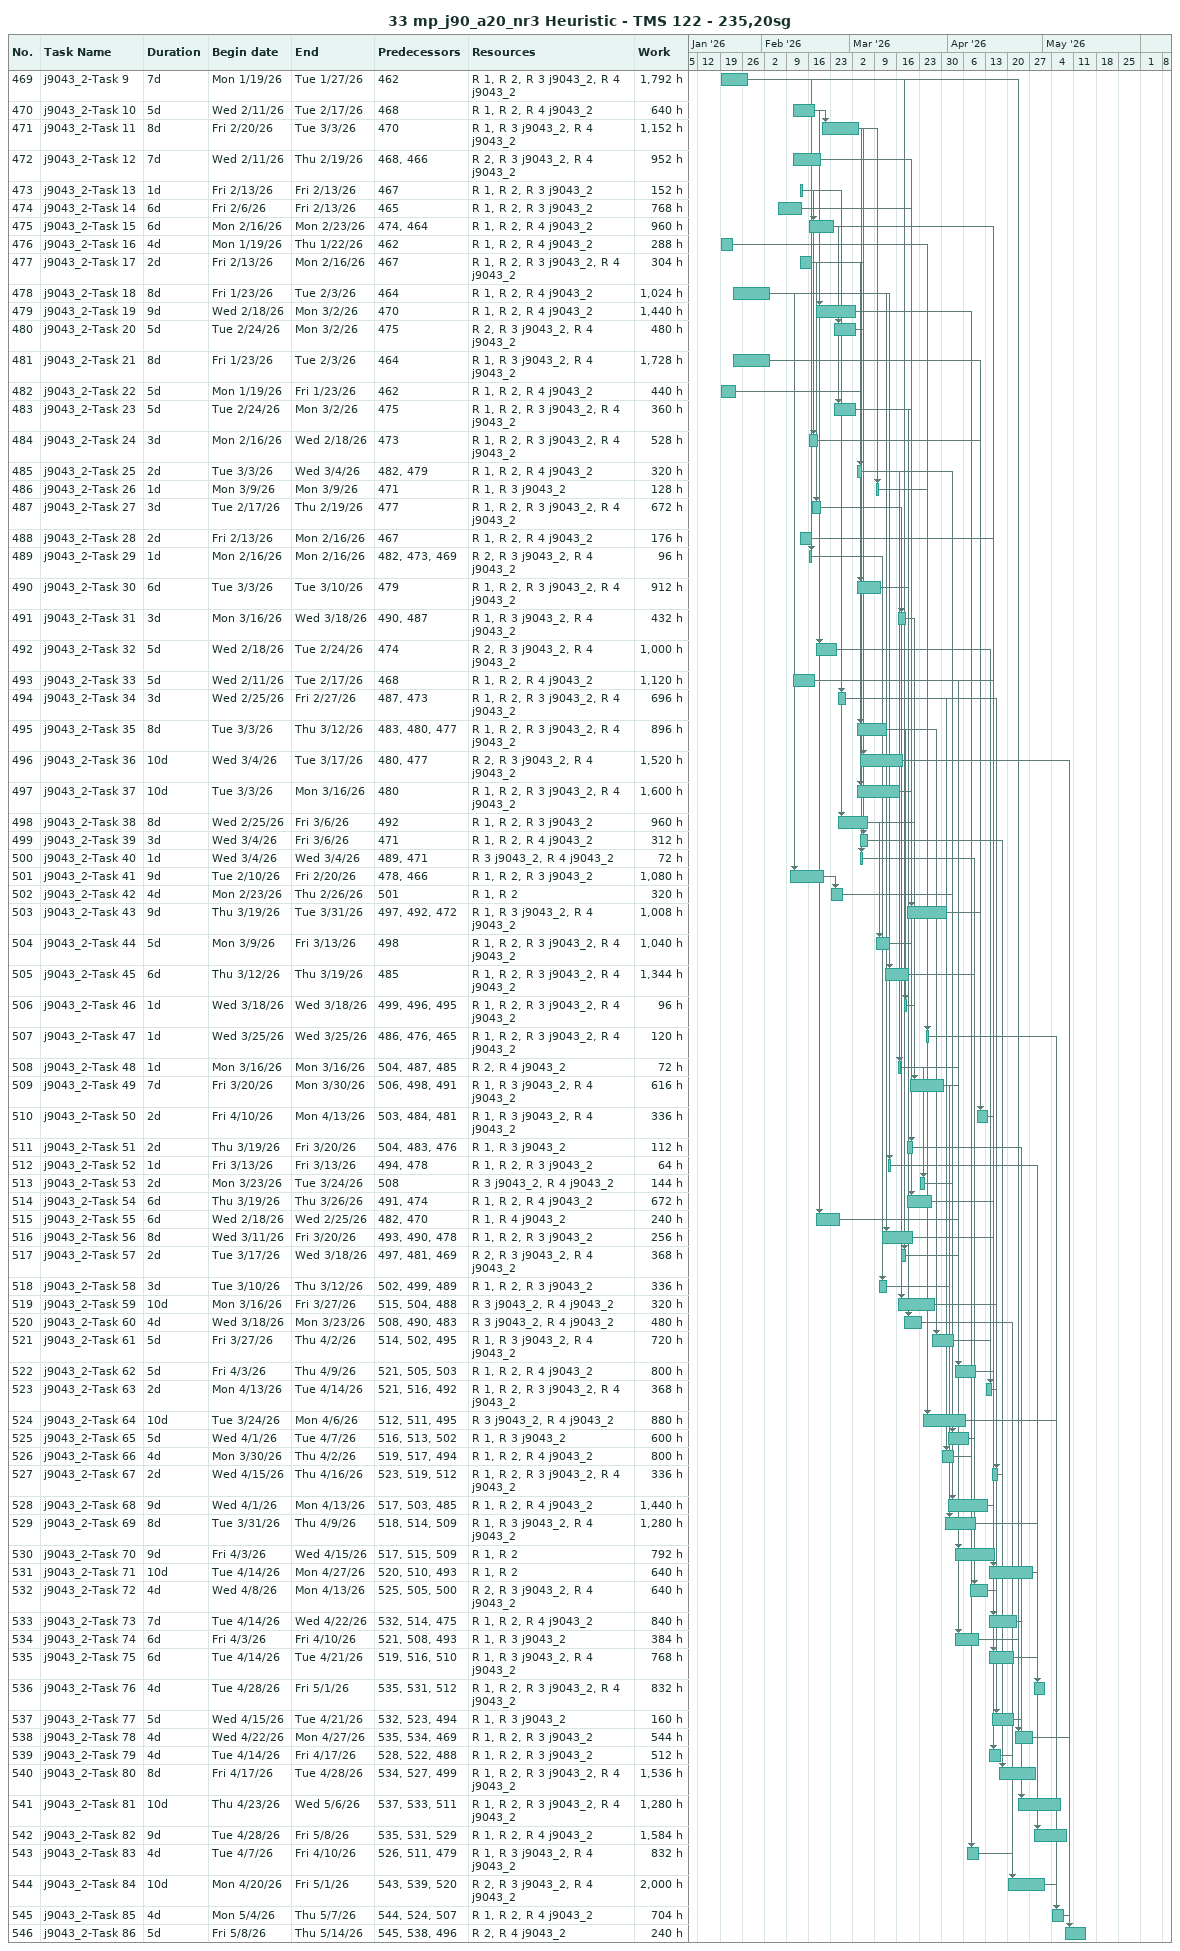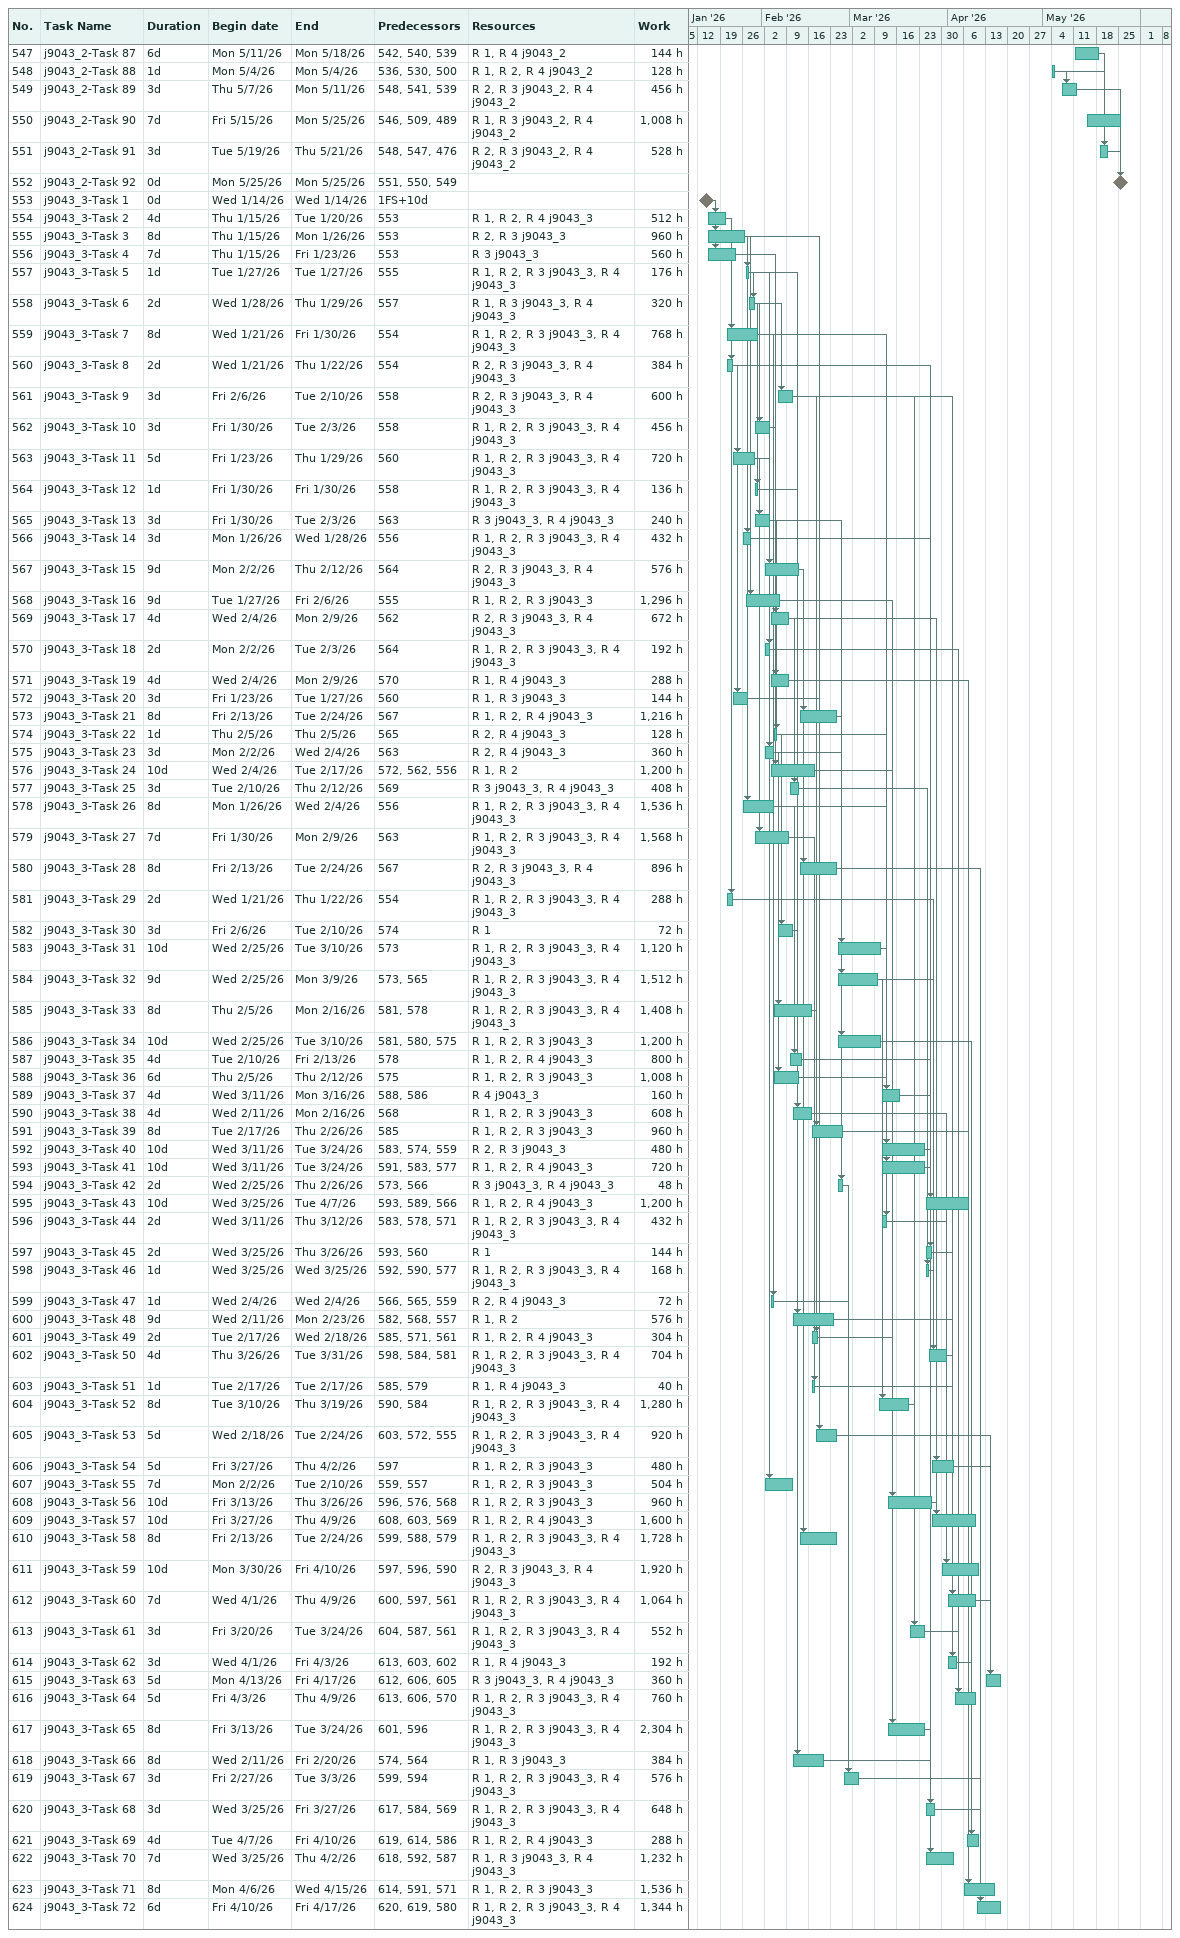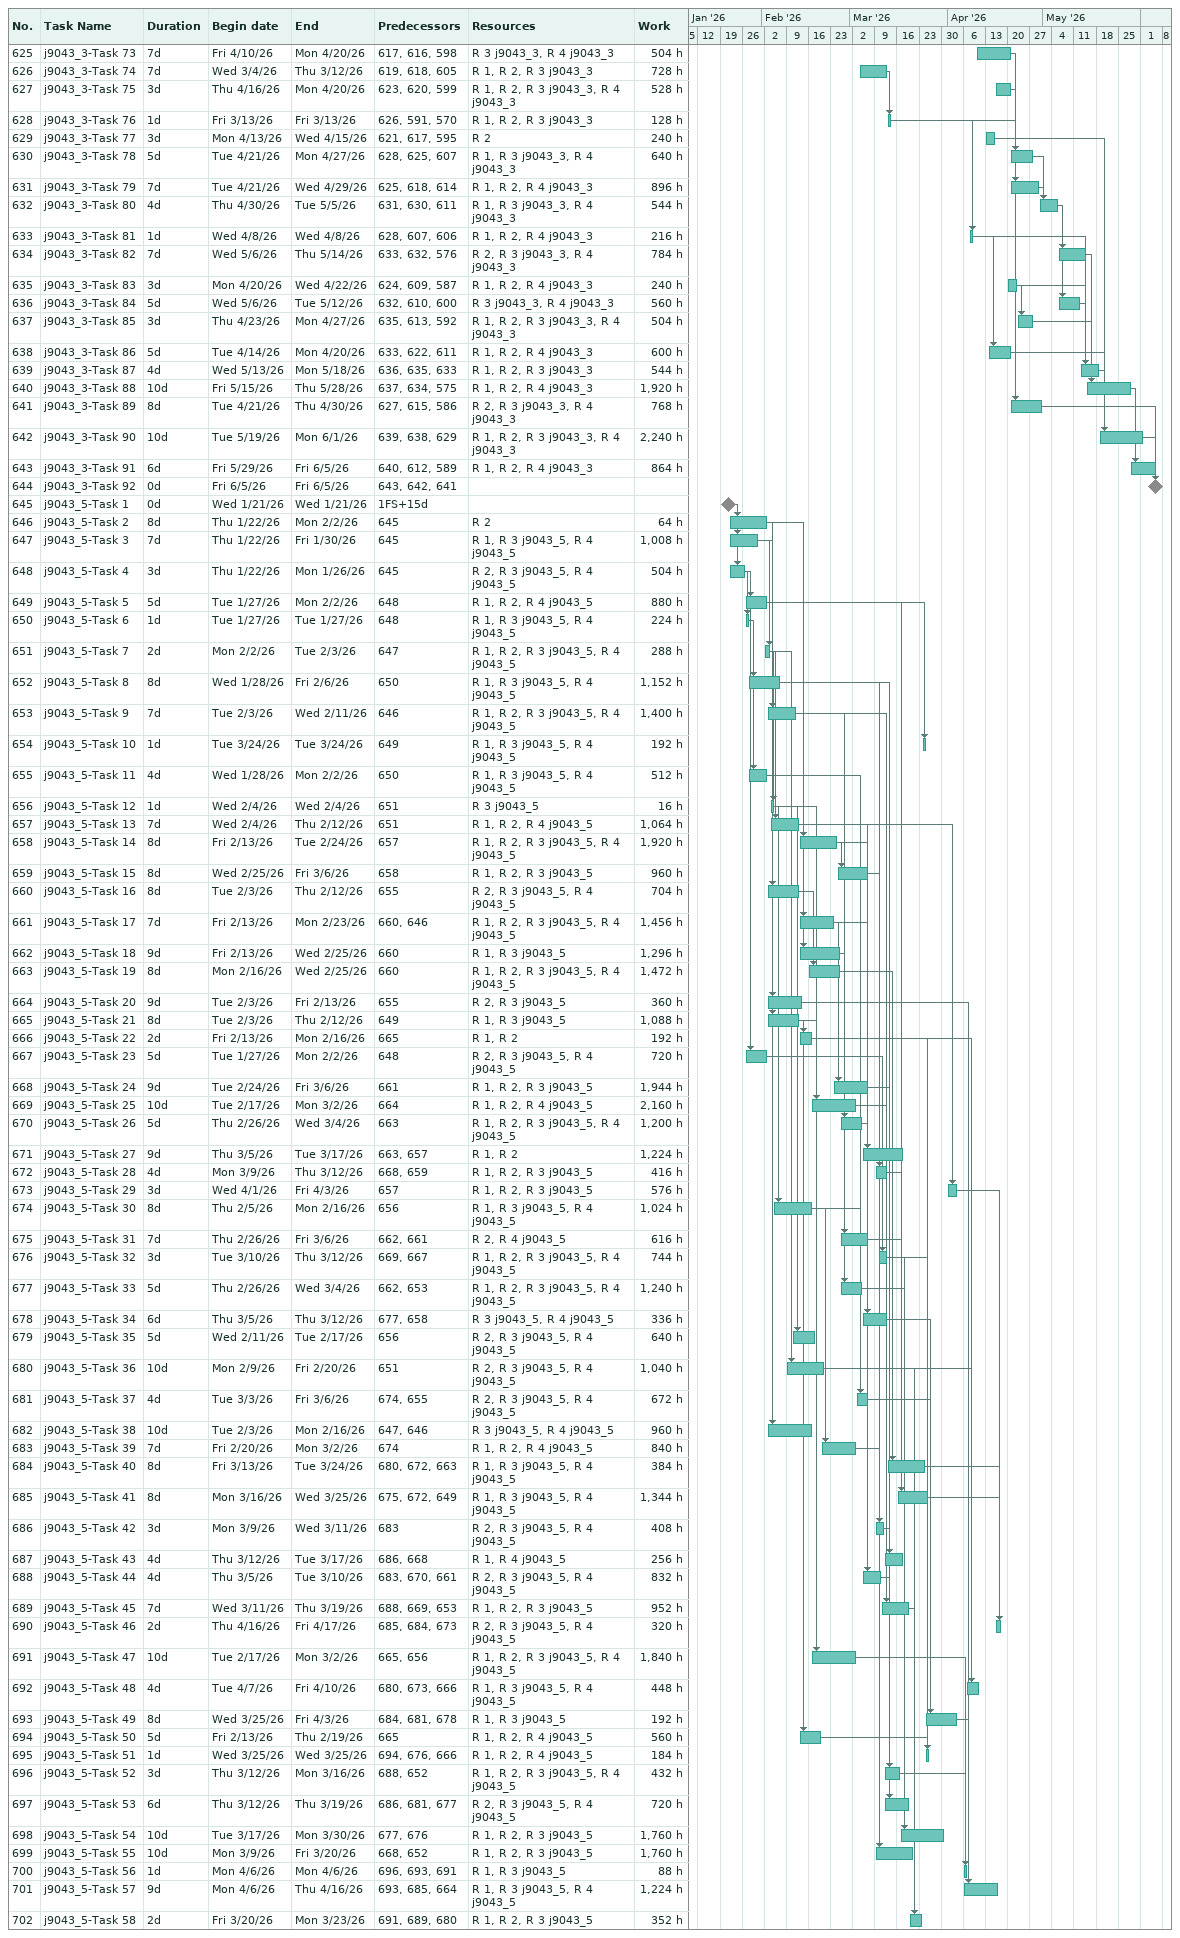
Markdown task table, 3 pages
33 mp_j90_a20_nr3 Heuristic - TMS 122 - 235,20sg

| ID | Task | Duration | Start | Finish | Predecessors | Resources | Work (h) |
|---|---|---|---|---|---|---|---|
| 469 | j9043_2-Task 9 | 7d | 2026-01-19 | 2026-01-27 | 462 | R 1, R 2, R 3 j9043_2, R 4 j9043_2 | 1792 |
| 470 | j9043_2-Task 10 | 5d | 2026-02-11 | 2026-02-17 | 468 | R 1, R 2, R 4 j9043_2 | 640 |
| 471 | j9043_2-Task 11 | 8d | 2026-02-20 | 2026-03-03 | 470 | R 1, R 3 j9043_2, R 4 j9043_2 | 1152 |
| 472 | j9043_2-Task 12 | 7d | 2026-02-11 | 2026-02-19 | 468, 466 | R 2, R 3 j9043_2, R 4 j9043_2 | 952 |
| 473 | j9043_2-Task 13 | 1d | 2026-02-13 | 2026-02-13 | 467 | R 1, R 2, R 3 j9043_2 | 152 |
| 474 | j9043_2-Task 14 | 6d | 2026-02-06 | 2026-02-13 | 465 | R 1, R 2, R 3 j9043_2 | 768 |
| 475 | j9043_2-Task 15 | 6d | 2026-02-16 | 2026-02-23 | 474, 464 | R 1, R 2, R 4 j9043_2 | 960 |
| 476 | j9043_2-Task 16 | 4d | 2026-01-19 | 2026-01-22 | 462 | R 1, R 2, R 4 j9043_2 | 288 |
| 477 | j9043_2-Task 17 | 2d | 2026-02-13 | 2026-02-16 | 467 | R 1, R 2, R 3 j9043_2, R 4 j9043_2 | 304 |
| 478 | j9043_2-Task 18 | 8d | 2026-01-23 | 2026-02-03 | 464 | R 1, R 2, R 4 j9043_2 | 1024 |
| 479 | j9043_2-Task 19 | 9d | 2026-02-18 | 2026-03-02 | 470 | R 1, R 2, R 4 j9043_2 | 1440 |
| 480 | j9043_2-Task 20 | 5d | 2026-02-24 | 2026-03-02 | 475 | R 2, R 3 j9043_2, R 4 j9043_2 | 480 |
| 481 | j9043_2-Task 21 | 8d | 2026-01-23 | 2026-02-03 | 464 | R 1, R 3 j9043_2, R 4 j9043_2 | 1728 |
| 482 | j9043_2-Task 22 | 5d | 2026-01-19 | 2026-01-23 | 462 | R 1, R 2, R 4 j9043_2 | 440 |
| 483 | j9043_2-Task 23 | 5d | 2026-02-24 | 2026-03-02 | 475 | R 1, R 2, R 3 j9043_2, R 4 j9043_2 | 360 |
| 484 | j9043_2-Task 24 | 3d | 2026-02-16 | 2026-02-18 | 473 | R 1, R 2, R 3 j9043_2, R 4 j9043_2 | 528 |
| 485 | j9043_2-Task 25 | 2d | 2026-03-03 | 2026-03-04 | 482, 479 | R 1, R 2, R 4 j9043_2 | 320 |
| 486 | j9043_2-Task 26 | 1d | 2026-03-09 | 2026-03-09 | 471 | R 1, R 3 j9043_2 | 128 |
| 487 | j9043_2-Task 27 | 3d | 2026-02-17 | 2026-02-19 | 477 | R 1, R 2, R 3 j9043_2, R 4 j9043_2 | 672 |
| 488 | j9043_2-Task 28 | 2d | 2026-02-13 | 2026-02-16 | 467 | R 1, R 2, R 4 j9043_2 | 176 |
| 489 | j9043_2-Task 29 | 1d | 2026-02-16 | 2026-02-16 | 482, 473, 469 | R 2, R 3 j9043_2, R 4 j9043_2 | 96 |
| 490 | j9043_2-Task 30 | 6d | 2026-03-03 | 2026-03-10 | 479 | R 1, R 2, R 3 j9043_2, R 4 j9043_2 | 912 |
| 491 | j9043_2-Task 31 | 3d | 2026-03-16 | 2026-03-18 | 490, 487 | R 1, R 3 j9043_2, R 4 j9043_2 | 432 |
| 492 | j9043_2-Task 32 | 5d | 2026-02-18 | 2026-02-24 | 474 | R 2, R 3 j9043_2, R 4 j9043_2 | 1000 |
| 493 | j9043_2-Task 33 | 5d | 2026-02-11 | 2026-02-17 | 468 | R 1, R 2, R 4 j9043_2 | 1120 |
| 494 | j9043_2-Task 34 | 3d | 2026-02-25 | 2026-02-27 | 487, 473 | R 1, R 2, R 3 j9043_2, R 4 j9043_2 | 696 |
| 495 | j9043_2-Task 35 | 8d | 2026-03-03 | 2026-03-12 | 483, 480, 477 | R 1, R 2, R 3 j9043_2, R 4 j9043_2 | 896 |
| 496 | j9043_2-Task 36 | 10d | 2026-03-04 | 2026-03-17 | 480, 477 | R 2, R 3 j9043_2, R 4 j9043_2 | 1520 |
| 497 | j9043_2-Task 37 | 10d | 2026-03-03 | 2026-03-16 | 480 | R 1, R 2, R 3 j9043_2, R 4 j9043_2 | 1600 |
| 498 | j9043_2-Task 38 | 8d | 2026-02-25 | 2026-03-06 | 492 | R 1, R 2, R 3 j9043_2 | 960 |
| 499 | j9043_2-Task 39 | 3d | 2026-03-04 | 2026-03-06 | 471 | R 1, R 2, R 4 j9043_2 | 312 |
| 500 | j9043_2-Task 40 | 1d | 2026-03-04 | 2026-03-04 | 489, 471 | R 3 j9043_2, R 4 j9043_2 | 72 |
| 501 | j9043_2-Task 41 | 9d | 2026-02-10 | 2026-02-20 | 478, 466 | R 1, R 2, R 3 j9043_2 | 1080 |
| 502 | j9043_2-Task 42 | 4d | 2026-02-23 | 2026-02-26 | 501 | R 1, R 2 | 320 |
| 503 | j9043_2-Task 43 | 9d | 2026-03-19 | 2026-03-31 | 497, 492, 472 | R 1, R 3 j9043_2, R 4 j9043_2 | 1008 |
| 504 | j9043_2-Task 44 | 5d | 2026-03-09 | 2026-03-13 | 498 | R 1, R 2, R 3 j9043_2, R 4 j9043_2 | 1040 |
| 505 | j9043_2-Task 45 | 6d | 2026-03-12 | 2026-03-19 | 485 | R 1, R 2, R 3 j9043_2, R 4 j9043_2 | 1344 |
| 506 | j9043_2-Task 46 | 1d | 2026-03-18 | 2026-03-18 | 499, 496, 495 | R 1, R 2, R 3 j9043_2, R 4 j9043_2 | 96 |
| 507 | j9043_2-Task 47 | 1d | 2026-03-25 | 2026-03-25 | 486, 476, 465 | R 1, R 2, R 3 j9043_2, R 4 j9043_2 | 120 |
| 508 | j9043_2-Task 48 | 1d | 2026-03-16 | 2026-03-16 | 504, 487, 485 | R 2, R 4 j9043_2 | 72 |
| 509 | j9043_2-Task 49 | 7d | 2026-03-20 | 2026-03-30 | 506, 498, 491 | R 1, R 3 j9043_2, R 4 j9043_2 | 616 |
| 510 | j9043_2-Task 50 | 2d | 2026-04-10 | 2026-04-13 | 503, 484, 481 | R 1, R 3 j9043_2, R 4 j9043_2 | 336 |
| 511 | j9043_2-Task 51 | 2d | 2026-03-19 | 2026-03-20 | 504, 483, 476 | R 1, R 3 j9043_2 | 112 |
| 512 | j9043_2-Task 52 | 1d | 2026-03-13 | 2026-03-13 | 494, 478 | R 1, R 2, R 3 j9043_2 | 64 |
| 513 | j9043_2-Task 53 | 2d | 2026-03-23 | 2026-03-24 | 508 | R 3 j9043_2, R 4 j9043_2 | 144 |
| 514 | j9043_2-Task 54 | 6d | 2026-03-19 | 2026-03-26 | 491, 474 | R 1, R 2, R 4 j9043_2 | 672 |
| 515 | j9043_2-Task 55 | 6d | 2026-02-18 | 2026-02-25 | 482, 470 | R 1, R 4 j9043_2 | 240 |
| 516 | j9043_2-Task 56 | 8d | 2026-03-11 | 2026-03-20 | 493, 490, 478 | R 1, R 2, R 3 j9043_2 | 256 |
| 517 | j9043_2-Task 57 | 2d | 2026-03-17 | 2026-03-18 | 497, 481, 469 | R 2, R 3 j9043_2, R 4 j9043_2 | 368 |
| 518 | j9043_2-Task 58 | 3d | 2026-03-10 | 2026-03-12 | 502, 499, 489 | R 1, R 2, R 3 j9043_2 | 336 |
| 519 | j9043_2-Task 59 | 10d | 2026-03-16 | 2026-03-27 | 515, 504, 488 | R 3 j9043_2, R 4 j9043_2 | 320 |
| 520 | j9043_2-Task 60 | 4d | 2026-03-18 | 2026-03-23 | 508, 490, 483 | R 3 j9043_2, R 4 j9043_2 | 480 |
| 521 | j9043_2-Task 61 | 5d | 2026-03-27 | 2026-04-02 | 514, 502, 495 | R 1, R 3 j9043_2, R 4 j9043_2 | 720 |
| 522 | j9043_2-Task 62 | 5d | 2026-04-03 | 2026-04-09 | 521, 505, 503 | R 1, R 2, R 4 j9043_2 | 800 |
| 523 | j9043_2-Task 63 | 2d | 2026-04-13 | 2026-04-14 | 521, 516, 492 | R 1, R 2, R 3 j9043_2, R 4 j9043_2 | 368 |
| 524 | j9043_2-Task 64 | 10d | 2026-03-24 | 2026-04-06 | 512, 511, 495 | R 3 j9043_2, R 4 j9043_2 | 880 |
| 525 | j9043_2-Task 65 | 5d | 2026-04-01 | 2026-04-07 | 516, 513, 502 | R 1, R 3 j9043_2 | 600 |
| 526 | j9043_2-Task 66 | 4d | 2026-03-30 | 2026-04-02 | 519, 517, 494 | R 1, R 2, R 4 j9043_2 | 800 |
| 527 | j9043_2-Task 67 | 2d | 2026-04-15 | 2026-04-16 | 523, 519, 512 | R 1, R 2, R 3 j9043_2, R 4 j9043_2 | 336 |
| 528 | j9043_2-Task 68 | 9d | 2026-04-01 | 2026-04-13 | 517, 503, 485 | R 1, R 2, R 4 j9043_2 | 1440 |
| 529 | j9043_2-Task 69 | 8d | 2026-03-31 | 2026-04-09 | 518, 514, 509 | R 1, R 3 j9043_2, R 4 j9043_2 | 1280 |
| 530 | j9043_2-Task 70 | 9d | 2026-04-03 | 2026-04-15 | 517, 515, 509 | R 1, R 2 | 792 |
| 531 | j9043_2-Task 71 | 10d | 2026-04-14 | 2026-04-27 | 520, 510, 493 | R 1, R 2 | 640 |
| 532 | j9043_2-Task 72 | 4d | 2026-04-08 | 2026-04-13 | 525, 505, 500 | R 2, R 3 j9043_2, R 4 j9043_2 | 640 |
| 533 | j9043_2-Task 73 | 7d | 2026-04-14 | 2026-04-22 | 532, 514, 475 | R 1, R 2, R 4 j9043_2 | 840 |
| 534 | j9043_2-Task 74 | 6d | 2026-04-03 | 2026-04-10 | 521, 508, 493 | R 1, R 3 j9043_2 | 384 |
| 535 | j9043_2-Task 75 | 6d | 2026-04-14 | 2026-04-21 | 519, 516, 510 | R 1, R 3 j9043_2, R 4 j9043_2 | 768 |
| 536 | j9043_2-Task 76 | 4d | 2026-04-28 | 2026-05-01 | 535, 531, 512 | R 1, R 2, R 3 j9043_2, R 4 j9043_2 | 832 |
| 537 | j9043_2-Task 77 | 5d | 2026-04-15 | 2026-04-21 | 532, 523, 494 | R 1, R 3 j9043_2 | 160 |
| 538 | j9043_2-Task 78 | 4d | 2026-04-22 | 2026-04-27 | 535, 534, 469 | R 1, R 2, R 3 j9043_2 | 544 |
| 539 | j9043_2-Task 79 | 4d | 2026-04-14 | 2026-04-17 | 528, 522, 488 | R 1, R 2, R 3 j9043_2 | 512 |
| 540 | j9043_2-Task 80 | 8d | 2026-04-17 | 2026-04-28 | 534, 527, 499 | R 1, R 2, R 3 j9043_2, R 4 j9043_2 | 1536 |
| 541 | j9043_2-Task 81 | 10d | 2026-04-23 | 2026-05-06 | 537, 533, 511 | R 1, R 2, R 3 j9043_2, R 4 j9043_2 | 1280 |
| 542 | j9043_2-Task 82 | 9d | 2026-04-28 | 2026-05-08 | 535, 531, 529 | R 1, R 2, R 4 j9043_2 | 1584 |
| 543 | j9043_2-Task 83 | 4d | 2026-04-07 | 2026-04-10 | 526, 511, 479 | R 1, R 3 j9043_2, R 4 j9043_2 | 832 |
| 544 | j9043_2-Task 84 | 10d | 2026-04-20 | 2026-05-01 | 543, 539, 520 | R 2, R 3 j9043_2, R 4 j9043_2 | 2000 |
| 545 | j9043_2-Task 85 | 4d | 2026-05-04 | 2026-05-07 | 544, 524, 507 | R 1, R 2, R 4 j9043_2 | 704 |
| 546 | j9043_2-Task 86 | 5d | 2026-05-08 | 2026-05-14 | 545, 538, 496 | R 2, R 4 j9043_2 | 240 |
| 547 | j9043_2-Task 87 | 6d | 2026-05-11 | 2026-05-18 | 542, 540, 539 | R 1, R 4 j9043_2 | 144 |
| 548 | j9043_2-Task 88 | 1d | 2026-05-04 | 2026-05-04 | 536, 530, 500 | R 1, R 2, R 4 j9043_2 | 128 |
| 549 | j9043_2-Task 89 | 3d | 2026-05-07 | 2026-05-11 | 548, 541, 539 | R 2, R 3 j9043_2, R 4 j9043_2 | 456 |
| 550 | j9043_2-Task 90 | 7d | 2026-05-15 | 2026-05-25 | 546, 509, 489 | R 1, R 3 j9043_2, R 4 j9043_2 | 1008 |
| 551 | j9043_2-Task 91 | 3d | 2026-05-19 | 2026-05-21 | 548, 547, 476 | R 2, R 3 j9043_2, R 4 j9043_2 | 528 |
| 552 | j9043_2-Task 92 | 0d | 2026-05-25 | 2026-05-25 | 551, 550, 549 |  |  |
| 553 | j9043_3-Task 1 | 0d | 2026-01-14 | 2026-01-14 | 1FS+10d |  |  |
| 554 | j9043_3-Task 2 | 4d | 2026-01-15 | 2026-01-20 | 553 | R 1, R 2, R 4 j9043_3 | 512 |
| 555 | j9043_3-Task 3 | 8d | 2026-01-15 | 2026-01-26 | 553 | R 2, R 3 j9043_3 | 960 |
| 556 | j9043_3-Task 4 | 7d | 2026-01-15 | 2026-01-23 | 553 | R 3 j9043_3 | 560 |
| 557 | j9043_3-Task 5 | 1d | 2026-01-27 | 2026-01-27 | 555 | R 1, R 2, R 3 j9043_3, R 4 j9043_3 | 176 |
| 558 | j9043_3-Task 6 | 2d | 2026-01-28 | 2026-01-29 | 557 | R 1, R 3 j9043_3, R 4 j9043_3 | 320 |
| 559 | j9043_3-Task 7 | 8d | 2026-01-21 | 2026-01-30 | 554 | R 1, R 2, R 3 j9043_3, R 4 j9043_3 | 768 |
| 560 | j9043_3-Task 8 | 2d | 2026-01-21 | 2026-01-22 | 554 | R 2, R 3 j9043_3, R 4 j9043_3 | 384 |
| 561 | j9043_3-Task 9 | 3d | 2026-02-06 | 2026-02-10 | 558 | R 2, R 3 j9043_3, R 4 j9043_3 | 600 |
| 562 | j9043_3-Task 10 | 3d | 2026-01-30 | 2026-02-03 | 558 | R 1, R 2, R 3 j9043_3, R 4 j9043_3 | 456 |
| 563 | j9043_3-Task 11 | 5d | 2026-01-23 | 2026-01-29 | 560 | R 1, R 2, R 3 j9043_3, R 4 j9043_3 | 720 |
| 564 | j9043_3-Task 12 | 1d | 2026-01-30 | 2026-01-30 | 558 | R 1, R 2, R 3 j9043_3, R 4 j9043_3 | 136 |
| 565 | j9043_3-Task 13 | 3d | 2026-01-30 | 2026-02-03 | 563 | R 3 j9043_3, R 4 j9043_3 | 240 |
| 566 | j9043_3-Task 14 | 3d | 2026-01-26 | 2026-01-28 | 556 | R 1, R 2, R 3 j9043_3, R 4 j9043_3 | 432 |
| 567 | j9043_3-Task 15 | 9d | 2026-02-02 | 2026-02-12 | 564 | R 2, R 3 j9043_3, R 4 j9043_3 | 576 |
| 568 | j9043_3-Task 16 | 9d | 2026-01-27 | 2026-02-06 | 555 | R 1, R 2, R 3 j9043_3 | 1296 |
| 569 | j9043_3-Task 17 | 4d | 2026-02-04 | 2026-02-09 | 562 | R 2, R 3 j9043_3, R 4 j9043_3 | 672 |
| 570 | j9043_3-Task 18 | 2d | 2026-02-02 | 2026-02-03 | 564 | R 1, R 2, R 3 j9043_3, R 4 j9043_3 | 192 |
| 571 | j9043_3-Task 19 | 4d | 2026-02-04 | 2026-02-09 | 570 | R 1, R 4 j9043_3 | 288 |
| 572 | j9043_3-Task 20 | 3d | 2026-01-23 | 2026-01-27 | 560 | R 1, R 3 j9043_3 | 144 |
| 573 | j9043_3-Task 21 | 8d | 2026-02-13 | 2026-02-24 | 567 | R 1, R 2, R 4 j9043_3 | 1216 |
| 574 | j9043_3-Task 22 | 1d | 2026-02-05 | 2026-02-05 | 565 | R 2, R 4 j9043_3 | 128 |
| 575 | j9043_3-Task 23 | 3d | 2026-02-02 | 2026-02-04 | 563 | R 2, R 4 j9043_3 | 360 |
| 576 | j9043_3-Task 24 | 10d | 2026-02-04 | 2026-02-17 | 572, 562, 556 | R 1, R 2 | 1200 |
| 577 | j9043_3-Task 25 | 3d | 2026-02-10 | 2026-02-12 | 569 | R 3 j9043_3, R 4 j9043_3 | 408 |
| 578 | j9043_3-Task 26 | 8d | 2026-01-26 | 2026-02-04 | 556 | R 1, R 2, R 3 j9043_3, R 4 j9043_3 | 1536 |
| 579 | j9043_3-Task 27 | 7d | 2026-01-30 | 2026-02-09 | 563 | R 1, R 2, R 3 j9043_3, R 4 j9043_3 | 1568 |
| 580 | j9043_3-Task 28 | 8d | 2026-02-13 | 2026-02-24 | 567 | R 2, R 3 j9043_3, R 4 j9043_3 | 896 |
| 581 | j9043_3-Task 29 | 2d | 2026-01-21 | 2026-01-22 | 554 | R 1, R 2, R 3 j9043_3, R 4 j9043_3 | 288 |
| 582 | j9043_3-Task 30 | 3d | 2026-02-06 | 2026-02-10 | 574 | R 1 | 72 |
| 583 | j9043_3-Task 31 | 10d | 2026-02-25 | 2026-03-10 | 573 | R 1, R 2, R 3 j9043_3, R 4 j9043_3 | 1120 |
| 584 | j9043_3-Task 32 | 9d | 2026-02-25 | 2026-03-09 | 573, 565 | R 1, R 2, R 3 j9043_3, R 4 j9043_3 | 1512 |
| 585 | j9043_3-Task 33 | 8d | 2026-02-05 | 2026-02-16 | 581, 578 | R 1, R 2, R 3 j9043_3, R 4 j9043_3 | 1408 |
| 586 | j9043_3-Task 34 | 10d | 2026-02-25 | 2026-03-10 | 581, 580, 575 | R 1, R 2, R 3 j9043_3 | 1200 |
| 587 | j9043_3-Task 35 | 4d | 2026-02-10 | 2026-02-13 | 578 | R 1, R 2, R 4 j9043_3 | 800 |
| 588 | j9043_3-Task 36 | 6d | 2026-02-05 | 2026-02-12 | 575 | R 1, R 2, R 3 j9043_3 | 1008 |
| 589 | j9043_3-Task 37 | 4d | 2026-03-11 | 2026-03-16 | 588, 586 | R 4 j9043_3 | 160 |
| 590 | j9043_3-Task 38 | 4d | 2026-02-11 | 2026-02-16 | 568 | R 1, R 2, R 3 j9043_3 | 608 |
| 591 | j9043_3-Task 39 | 8d | 2026-02-17 | 2026-02-26 | 585 | R 1, R 2, R 3 j9043_3 | 960 |
| 592 | j9043_3-Task 40 | 10d | 2026-03-11 | 2026-03-24 | 583, 574, 559 | R 2, R 3 j9043_3 | 480 |
| 593 | j9043_3-Task 41 | 10d | 2026-03-11 | 2026-03-24 | 591, 583, 577 | R 1, R 2, R 4 j9043_3 | 720 |
| 594 | j9043_3-Task 42 | 2d | 2026-02-25 | 2026-02-26 | 573, 566 | R 3 j9043_3, R 4 j9043_3 | 48 |
| 595 | j9043_3-Task 43 | 10d | 2026-03-25 | 2026-04-07 | 593, 589, 566 | R 1, R 2, R 4 j9043_3 | 1200 |
| 596 | j9043_3-Task 44 | 2d | 2026-03-11 | 2026-03-12 | 583, 578, 571 | R 1, R 2, R 3 j9043_3, R 4 j9043_3 | 432 |
| 597 | j9043_3-Task 45 | 2d | 2026-03-25 | 2026-03-26 | 593, 560 | R 1 | 144 |
| 598 | j9043_3-Task 46 | 1d | 2026-03-25 | 2026-03-25 | 592, 590, 577 | R 1, R 2, R 3 j9043_3, R 4 j9043_3 | 168 |
| 599 | j9043_3-Task 47 | 1d | 2026-02-04 | 2026-02-04 | 566, 565, 559 | R 2, R 4 j9043_3 | 72 |
| 600 | j9043_3-Task 48 | 9d | 2026-02-11 | 2026-02-23 | 582, 568, 557 | R 1, R 2 | 576 |
| 601 | j9043_3-Task 49 | 2d | 2026-02-17 | 2026-02-18 | 585, 571, 561 | R 1, R 2, R 4 j9043_3 | 304 |
| 602 | j9043_3-Task 50 | 4d | 2026-03-26 | 2026-03-31 | 598, 584, 581 | R 1, R 2, R 3 j9043_3, R 4 j9043_3 | 704 |
| 603 | j9043_3-Task 51 | 1d | 2026-02-17 | 2026-02-17 | 585, 579 | R 1, R 4 j9043_3 | 40 |
| 604 | j9043_3-Task 52 | 8d | 2026-03-10 | 2026-03-19 | 590, 584 | R 1, R 2, R 3 j9043_3, R 4 j9043_3 | 1280 |
| 605 | j9043_3-Task 53 | 5d | 2026-02-18 | 2026-02-24 | 603, 572, 555 | R 1, R 2, R 3 j9043_3, R 4 j9043_3 | 920 |
| 606 | j9043_3-Task 54 | 5d | 2026-03-27 | 2026-04-02 | 597 | R 1, R 2, R 3 j9043_3 | 480 |
| 607 | j9043_3-Task 55 | 7d | 2026-02-02 | 2026-02-10 | 559, 557 | R 1, R 2, R 3 j9043_3 | 504 |
| 608 | j9043_3-Task 56 | 10d | 2026-03-13 | 2026-03-26 | 596, 576, 568 | R 1, R 2, R 3 j9043_3 | 960 |
| 609 | j9043_3-Task 57 | 10d | 2026-03-27 | 2026-04-09 | 608, 603, 569 | R 1, R 2, R 4 j9043_3 | 1600 |
| 610 | j9043_3-Task 58 | 8d | 2026-02-13 | 2026-02-24 | 599, 588, 579 | R 1, R 2, R 3 j9043_3, R 4 j9043_3 | 1728 |
| 611 | j9043_3-Task 59 | 10d | 2026-03-30 | 2026-04-10 | 597, 596, 590 | R 2, R 3 j9043_3, R 4 j9043_3 | 1920 |
| 612 | j9043_3-Task 60 | 7d | 2026-04-01 | 2026-04-09 | 600, 597, 561 | R 1, R 2, R 3 j9043_3, R 4 j9043_3 | 1064 |
| 613 | j9043_3-Task 61 | 3d | 2026-03-20 | 2026-03-24 | 604, 587, 561 | R 1, R 2, R 3 j9043_3, R 4 j9043_3 | 552 |
| 614 | j9043_3-Task 62 | 3d | 2026-04-01 | 2026-04-03 | 613, 603, 602 | R 1, R 4 j9043_3 | 192 |
| 615 | j9043_3-Task 63 | 5d | 2026-04-13 | 2026-04-17 | 612, 606, 605 | R 3 j9043_3, R 4 j9043_3 | 360 |
| 616 | j9043_3-Task 64 | 5d | 2026-04-03 | 2026-04-09 | 613, 606, 570 | R 1, R 2, R 3 j9043_3, R 4 j9043_3 | 760 |
| 617 | j9043_3-Task 65 | 8d | 2026-03-13 | 2026-03-24 | 601, 596 | R 1, R 2, R 3 j9043_3, R 4 j9043_3 | 2304 |
| 618 | j9043_3-Task 66 | 8d | 2026-02-11 | 2026-02-20 | 574, 564 | R 1, R 3 j9043_3 | 384 |
| 619 | j9043_3-Task 67 | 3d | 2026-02-27 | 2026-03-03 | 599, 594 | R 1, R 2, R 3 j9043_3, R 4 j9043_3 | 576 |
| 620 | j9043_3-Task 68 | 3d | 2026-03-25 | 2026-03-27 | 617, 584, 569 | R 1, R 2, R 3 j9043_3, R 4 j9043_3 | 648 |
| 621 | j9043_3-Task 69 | 4d | 2026-04-07 | 2026-04-10 | 619, 614, 586 | R 1, R 2, R 4 j9043_3 | 288 |
| 622 | j9043_3-Task 70 | 7d | 2026-03-25 | 2026-04-02 | 618, 592, 587 | R 1, R 3 j9043_3, R 4 j9043_3 | 1232 |
| 623 | j9043_3-Task 71 | 8d | 2026-04-06 | 2026-04-15 | 614, 591, 571 | R 1, R 2, R 3 j9043_3 | 1536 |
| 624 | j9043_3-Task 72 | 6d | 2026-04-10 | 2026-04-17 | 620, 619, 580 | R 1, R 2, R 3 j9043_3, R 4 j9043_3 | 1344 |
| 625 | j9043_3-Task 73 | 7d | 2026-04-10 | 2026-04-20 | 617, 616, 598 | R 3 j9043_3, R 4 j9043_3 | 504 |
| 626 | j9043_3-Task 74 | 7d | 2026-03-04 | 2026-03-12 | 619, 618, 605 | R 1, R 2, R 3 j9043_3 | 728 |
| 627 | j9043_3-Task 75 | 3d | 2026-04-16 | 2026-04-20 | 623, 620, 599 | R 1, R 2, R 3 j9043_3, R 4 j9043_3 | 528 |
| 628 | j9043_3-Task 76 | 1d | 2026-03-13 | 2026-03-13 | 626, 591, 570 | R 1, R 2, R 3 j9043_3 | 128 |
| 629 | j9043_3-Task 77 | 3d | 2026-04-13 | 2026-04-15 | 621, 617, 595 | R 2 | 240 |
| 630 | j9043_3-Task 78 | 5d | 2026-04-21 | 2026-04-27 | 628, 625, 607 | R 1, R 3 j9043_3, R 4 j9043_3 | 640 |
| 631 | j9043_3-Task 79 | 7d | 2026-04-21 | 2026-04-29 | 625, 618, 614 | R 1, R 2, R 4 j9043_3 | 896 |
| 632 | j9043_3-Task 80 | 4d | 2026-04-30 | 2026-05-05 | 631, 630, 611 | R 1, R 3 j9043_3, R 4 j9043_3 | 544 |
| 633 | j9043_3-Task 81 | 1d | 2026-04-08 | 2026-04-08 | 628, 607, 606 | R 1, R 2, R 4 j9043_3 | 216 |
| 634 | j9043_3-Task 82 | 7d | 2026-05-06 | 2026-05-14 | 633, 632, 576 | R 2, R 3 j9043_3, R 4 j9043_3 | 784 |
| 635 | j9043_3-Task 83 | 3d | 2026-04-20 | 2026-04-22 | 624, 609, 587 | R 1, R 2, R 4 j9043_3 | 240 |
| 636 | j9043_3-Task 84 | 5d | 2026-05-06 | 2026-05-12 | 632, 610, 600 | R 3 j9043_3, R 4 j9043_3 | 560 |
| 637 | j9043_3-Task 85 | 3d | 2026-04-23 | 2026-04-27 | 635, 613, 592 | R 1, R 2, R 3 j9043_3, R 4 j9043_3 | 504 |
| 638 | j9043_3-Task 86 | 5d | 2026-04-14 | 2026-04-20 | 633, 622, 611 | R 1, R 2, R 4 j9043_3 | 600 |
| 639 | j9043_3-Task 87 | 4d | 2026-05-13 | 2026-05-18 | 636, 635, 633 | R 1, R 2, R 3 j9043_3 | 544 |
| 640 | j9043_3-Task 88 | 10d | 2026-05-15 | 2026-05-28 | 637, 634, 575 | R 1, R 2, R 4 j9043_3 | 1920 |
| 641 | j9043_3-Task 89 | 8d | 2026-04-21 | 2026-04-30 | 627, 615, 586 | R 2, R 3 j9043_3, R 4 j9043_3 | 768 |
| 642 | j9043_3-Task 90 | 10d | 2026-05-19 | 2026-06-01 | 639, 638, 629 | R 1, R 2, R 3 j9043_3, R 4 j9043_3 | 2240 |
| 643 | j9043_3-Task 91 | 6d | 2026-05-29 | 2026-06-05 | 640, 612, 589 | R 1, R 2, R 4 j9043_3 | 864 |
| 644 | j9043_3-Task 92 | 0d | 2026-06-05 | 2026-06-05 | 643, 642, 641 |  |  |
| 645 | j9043_5-Task 1 | 0d | 2026-01-21 | 2026-01-21 | 1FS+15d |  |  |
| 646 | j9043_5-Task 2 | 8d | 2026-01-22 | 2026-02-02 | 645 | R 2 | 64 |
| 647 | j9043_5-Task 3 | 7d | 2026-01-22 | 2026-01-30 | 645 | R 1, R 3 j9043_5, R 4 j9043_5 | 1008 |
| 648 | j9043_5-Task 4 | 3d | 2026-01-22 | 2026-01-26 | 645 | R 2, R 3 j9043_5, R 4 j9043_5 | 504 |
| 649 | j9043_5-Task 5 | 5d | 2026-01-27 | 2026-02-02 | 648 | R 1, R 2, R 4 j9043_5 | 880 |
| 650 | j9043_5-Task 6 | 1d | 2026-01-27 | 2026-01-27 | 648 | R 1, R 3 j9043_5, R 4 j9043_5 | 224 |
| 651 | j9043_5-Task 7 | 2d | 2026-02-02 | 2026-02-03 | 647 | R 1, R 2, R 3 j9043_5, R 4 j9043_5 | 288 |
| 652 | j9043_5-Task 8 | 8d | 2026-01-28 | 2026-02-06 | 650 | R 1, R 3 j9043_5, R 4 j9043_5 | 1152 |
| 653 | j9043_5-Task 9 | 7d | 2026-02-03 | 2026-02-11 | 646 | R 1, R 2, R 3 j9043_5, R 4 j9043_5 | 1400 |
| 654 | j9043_5-Task 10 | 1d | 2026-03-24 | 2026-03-24 | 649 | R 1, R 3 j9043_5, R 4 j9043_5 | 192 |
| 655 | j9043_5-Task 11 | 4d | 2026-01-28 | 2026-02-02 | 650 | R 1, R 3 j9043_5, R 4 j9043_5 | 512 |
| 656 | j9043_5-Task 12 | 1d | 2026-02-04 | 2026-02-04 | 651 | R 3 j9043_5 | 16 |
| 657 | j9043_5-Task 13 | 7d | 2026-02-04 | 2026-02-12 | 651 | R 1, R 2, R 4 j9043_5 | 1064 |
| 658 | j9043_5-Task 14 | 8d | 2026-02-13 | 2026-02-24 | 657 | R 1, R 2, R 3 j9043_5, R 4 j9043_5 | 1920 |
| 659 | j9043_5-Task 15 | 8d | 2026-02-25 | 2026-03-06 | 658 | R 1, R 2, R 3 j9043_5 | 960 |
| 660 | j9043_5-Task 16 | 8d | 2026-02-03 | 2026-02-12 | 655 | R 2, R 3 j9043_5, R 4 j9043_5 | 704 |
| 661 | j9043_5-Task 17 | 7d | 2026-02-13 | 2026-02-23 | 660, 646 | R 1, R 2, R 3 j9043_5, R 4 j9043_5 | 1456 |
| 662 | j9043_5-Task 18 | 9d | 2026-02-13 | 2026-02-25 | 660 | R 1, R 3 j9043_5 | 1296 |
| 663 | j9043_5-Task 19 | 8d | 2026-02-16 | 2026-02-25 | 660 | R 1, R 2, R 3 j9043_5, R 4 j9043_5 | 1472 |
| 664 | j9043_5-Task 20 | 9d | 2026-02-03 | 2026-02-13 | 655 | R 2, R 3 j9043_5 | 360 |
| 665 | j9043_5-Task 21 | 8d | 2026-02-03 | 2026-02-12 | 649 | R 1, R 3 j9043_5 | 1088 |
| 666 | j9043_5-Task 22 | 2d | 2026-02-13 | 2026-02-16 | 665 | R 1, R 2 | 192 |
| 667 | j9043_5-Task 23 | 5d | 2026-01-27 | 2026-02-02 | 648 | R 2, R 3 j9043_5, R 4 j9043_5 | 720 |
| 668 | j9043_5-Task 24 | 9d | 2026-02-24 | 2026-03-06 | 661 | R 1, R 2, R 3 j9043_5 | 1944 |
| 669 | j9043_5-Task 25 | 10d | 2026-02-17 | 2026-03-02 | 664 | R 1, R 2, R 4 j9043_5 | 2160 |
| 670 | j9043_5-Task 26 | 5d | 2026-02-26 | 2026-03-04 | 663 | R 1, R 2, R 3 j9043_5, R 4 j9043_5 | 1200 |
| 671 | j9043_5-Task 27 | 9d | 2026-03-05 | 2026-03-17 | 663, 657 | R 1, R 2 | 1224 |
| 672 | j9043_5-Task 28 | 4d | 2026-03-09 | 2026-03-12 | 668, 659 | R 1, R 2, R 3 j9043_5 | 416 |
| 673 | j9043_5-Task 29 | 3d | 2026-04-01 | 2026-04-03 | 657 | R 1, R 2, R 3 j9043_5 | 576 |
| 674 | j9043_5-Task 30 | 8d | 2026-02-05 | 2026-02-16 | 656 | R 1, R 3 j9043_5, R 4 j9043_5 | 1024 |
| 675 | j9043_5-Task 31 | 7d | 2026-02-26 | 2026-03-06 | 662, 661 | R 2, R 4 j9043_5 | 616 |
| 676 | j9043_5-Task 32 | 3d | 2026-03-10 | 2026-03-12 | 669, 667 | R 1, R 2, R 3 j9043_5, R 4 j9043_5 | 744 |
| 677 | j9043_5-Task 33 | 5d | 2026-02-26 | 2026-03-04 | 662, 653 | R 1, R 2, R 3 j9043_5, R 4 j9043_5 | 1240 |
| 678 | j9043_5-Task 34 | 6d | 2026-03-05 | 2026-03-12 | 677, 658 | R 3 j9043_5, R 4 j9043_5 | 336 |
| 679 | j9043_5-Task 35 | 5d | 2026-02-11 | 2026-02-17 | 656 | R 2, R 3 j9043_5, R 4 j9043_5 | 640 |
| 680 | j9043_5-Task 36 | 10d | 2026-02-09 | 2026-02-20 | 651 | R 2, R 3 j9043_5, R 4 j9043_5 | 1040 |
| 681 | j9043_5-Task 37 | 4d | 2026-03-03 | 2026-03-06 | 674, 655 | R 2, R 3 j9043_5, R 4 j9043_5 | 672 |
| 682 | j9043_5-Task 38 | 10d | 2026-02-03 | 2026-02-16 | 647, 646 | R 3 j9043_5, R 4 j9043_5 | 960 |
| 683 | j9043_5-Task 39 | 7d | 2026-02-20 | 2026-03-02 | 674 | R 1, R 2, R 4 j9043_5 | 840 |
| 684 | j9043_5-Task 40 | 8d | 2026-03-13 | 2026-03-24 | 680, 672, 663 | R 1, R 3 j9043_5, R 4 j9043_5 | 384 |
| 685 | j9043_5-Task 41 | 8d | 2026-03-16 | 2026-03-25 | 675, 672, 649 | R 1, R 3 j9043_5, R 4 j9043_5 | 1344 |
| 686 | j9043_5-Task 42 | 3d | 2026-03-09 | 2026-03-11 | 683 | R 2, R 3 j9043_5, R 4 j9043_5 | 408 |
| 687 | j9043_5-Task 43 | 4d | 2026-03-12 | 2026-03-17 | 686, 668 | R 1, R 4 j9043_5 | 256 |
| 688 | j9043_5-Task 44 | 4d | 2026-03-05 | 2026-03-10 | 683, 670, 661 | R 2, R 3 j9043_5, R 4 j9043_5 | 832 |
| 689 | j9043_5-Task 45 | 7d | 2026-03-11 | 2026-03-19 | 688, 669, 653 | R 1, R 2, R 3 j9043_5 | 952 |
| 690 | j9043_5-Task 46 | 2d | 2026-04-16 | 2026-04-17 | 685, 684, 673 | R 2, R 3 j9043_5, R 4 j9043_5 | 320 |
| 691 | j9043_5-Task 47 | 10d | 2026-02-17 | 2026-03-02 | 665, 656 | R 1, R 2, R 3 j9043_5, R 4 j9043_5 | 1840 |
| 692 | j9043_5-Task 48 | 4d | 2026-04-07 | 2026-04-10 | 680, 673, 666 | R 1, R 3 j9043_5, R 4 j9043_5 | 448 |
| 693 | j9043_5-Task 49 | 8d | 2026-03-25 | 2026-04-03 | 684, 681, 678 | R 1, R 3 j9043_5 | 192 |
| 694 | j9043_5-Task 50 | 5d | 2026-02-13 | 2026-02-19 | 665 | R 1, R 2, R 4 j9043_5 | 560 |
| 695 | j9043_5-Task 51 | 1d | 2026-03-25 | 2026-03-25 | 694, 676, 666 | R 1, R 2, R 4 j9043_5 | 184 |
| 696 | j9043_5-Task 52 | 3d | 2026-03-12 | 2026-03-16 | 688, 652 | R 1, R 2, R 3 j9043_5, R 4 j9043_5 | 432 |
| 697 | j9043_5-Task 53 | 6d | 2026-03-12 | 2026-03-19 | 686, 681, 677 | R 2, R 3 j9043_5, R 4 j9043_5 | 720 |
| 698 | j9043_5-Task 54 | 10d | 2026-03-17 | 2026-03-30 | 677, 676 | R 1, R 2, R 3 j9043_5 | 1760 |
| 699 | j9043_5-Task 55 | 10d | 2026-03-09 | 2026-03-20 | 668, 652 | R 1, R 2, R 3 j9043_5 | 1760 |
| 700 | j9043_5-Task 56 | 1d | 2026-04-06 | 2026-04-06 | 696, 693, 691 | R 1, R 3 j9043_5 | 88 |
| 701 | j9043_5-Task 57 | 9d | 2026-04-06 | 2026-04-16 | 693, 685, 664 | R 1, R 3 j9043_5, R 4 j9043_5 | 1224 |
| 702 | j9043_5-Task 58 | 2d | 2026-03-20 | 2026-03-23 | 691, 689, 680 | R 1, R 2, R 3 j9043_5 | 352 |
